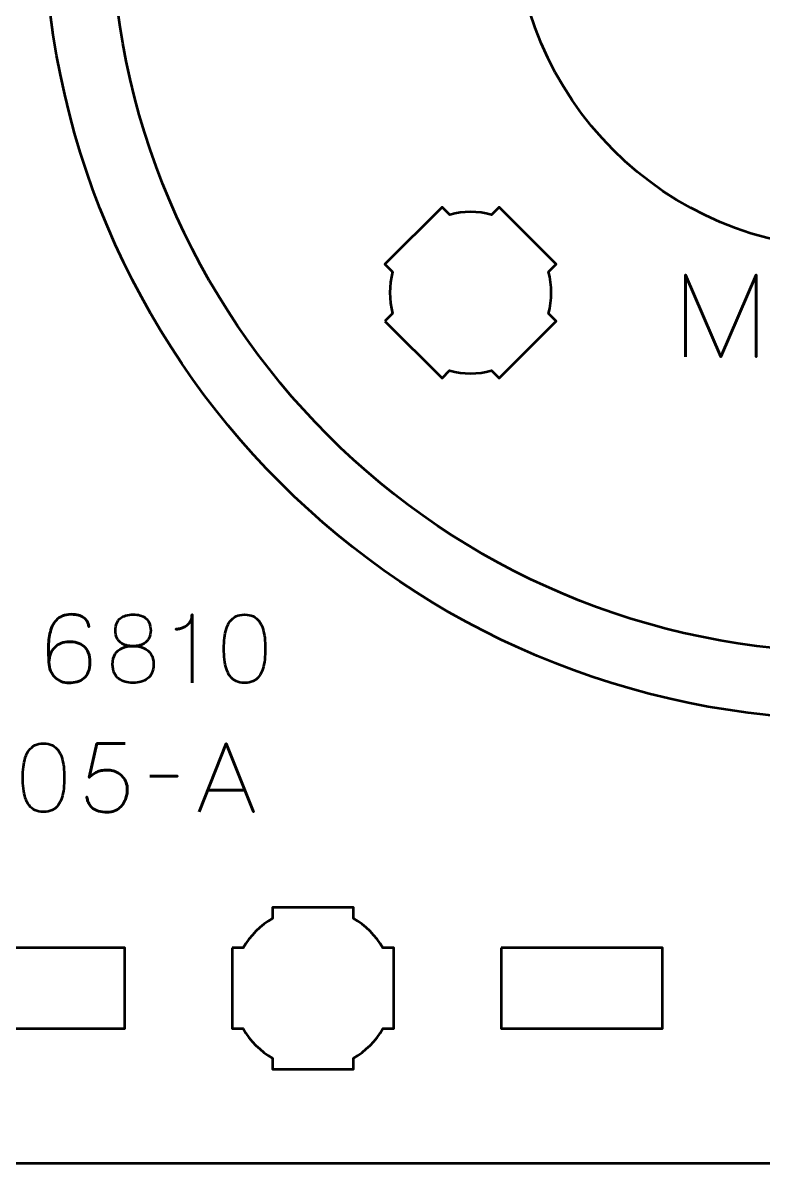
# Model space of a CAD drawing. Header units: centimetres. Extents: x -30.2 to 9.2, y -19.5 to -10.2.
# Drawn here: x -28.579 to -25.826, y -19.5 to -15.261 of the extents above; entities that cross this region are included whole.
import ezdxf

# ---------------------------------------------------------------- set-up
doc = ezdxf.new("R2010")
doc.units = ezdxf.units.CM
doc.header["$MEASUREMENT"] = 0
doc.layers.add('Layer 1', color=7, linetype='Continuous')

msp = doc.modelspace()

# ---------------------------------------------------------------- linework, layer by layer
at = {"layer": 'Layer 1', "lineweight": 53}
for centre, major_axis in [((-25.50001, -14.85001), (0, 3)), ((-25.5, -14.85), (0, 2.75))]:
    msp.add_ellipse(centre, major_axis=major_axis, ratio=1, dxfattribs=at)
at = {"layer": 'Layer 1', "color": 250, "lineweight": 53}
msp.add_ellipse((-25.49999, -14.85), major_axis=(0, 1.25), ratio=1, dxfattribs=at)
at = {"layer": 'Layer 1', "lineweight": 53}
for points, knots in [([(-29.64995, -10.19995), (-29.64995, -10.19995), (-21.35005, -10.19995), (-21.35005, -10.19995), (-21.35005, -10.19995), (-21.07305, -10.19995), (-20.84995, -10.42305), (-20.84995, -10.70005), (-20.84995, -10.70005), (-20.84995, -10.70005), (-20.84995, -18.99995), (-20.84995, -18.99995), (-20.84995, -18.99995), (-20.84995, -19.27695), (-21.07305, -19.50005), (-21.35005, -19.50005), (-21.35005, -19.50005), (-21.35005, -19.50005), (-29.64995, -19.50005), (-29.64995, -19.50005), (-29.64995, -19.50005), (-29.92695, -19.50005), (-30.15005, -19.27695), (-30.15005, -18.99995), (-30.15005, -18.99995), (-30.15005, -18.99995), (-30.15005, -10.70005), (-30.15005, -10.70005), (-30.15005, -10.70005), (-30.15005, -10.42305), (-29.92695, -10.19995), (-29.64995, -10.19995)], [0, 0, 0, 0, 0.125, 0.125, 0.125, 0.125, 0.25, 0.25, 0.25, 0.25, 0.375, 0.375, 0.375, 0.375, 0.5, 0.5, 0.5, 0.5, 0.625, 0.625, 0.625, 0.625, 0.75, 0.75, 0.75, 0.75, 0.875, 0.875, 0.875, 0.875, 1, 1, 1, 1]), ([(-27.23242, -16.37027), (-27.23242, -16.37027), (-27.204, -16.34184), (-27.204, -16.34184), (-27.204, -16.34184), (-27.21757, -16.29104), (-27.21755, -16.23738), (-27.20398, -16.18658), (-27.20398, -16.18658), (-27.20398, -16.18658), (-27.23242, -16.15814), (-27.23242, -16.15814), (-27.23242, -16.15814), (-27.23242, -16.15814), (-27.02029, -15.94601), (-27.02029, -15.94601), (-27.02029, -15.94601), (-27.02029, -15.94601), (-26.99187, -15.97442), (-26.99187, -15.97442), (-26.99187, -15.97442), (-26.94106, -15.96085), (-26.88736, -15.96082), (-26.83653, -15.97437), (-26.83653, -15.97437), (-26.83653, -15.97437), (-26.80816, -15.94601), (-26.80816, -15.94601), (-26.80816, -15.94601), (-26.80816, -15.94601), (-26.70533, -16.04883), (-26.70533, -16.04883), (-26.70533, -16.04883), (-26.70533, -16.04883), (-26.702, -16.05208), (-26.702, -16.05208), (-26.702, -16.05208), (-26.702, -16.05208), (-26.69876, -16.0554), (-26.69876, -16.0554), (-26.69876, -16.0554), (-26.69876, -16.0554), (-26.59603, -16.15814), (-26.59603, -16.15814), (-26.59603, -16.15814), (-26.59603, -16.15814), (-26.62436, -16.18647), (-26.62436, -16.18647), (-26.62436, -16.18647), (-26.61077, -16.23733), (-26.61076, -16.29107), (-26.62435, -16.34194), (-26.62435, -16.34194), (-26.62435, -16.34194), (-26.59603, -16.37027), (-26.59603, -16.37027), (-26.59603, -16.37027), (-26.59603, -16.37027), (-26.69734, -16.47158), (-26.69734, -16.47158), (-26.69734, -16.47158), (-26.69734, -16.47158), (-26.702, -16.47636), (-26.702, -16.47636), (-26.702, -16.47636), (-26.702, -16.47636), (-26.70678, -16.48102), (-26.70678, -16.48102), (-26.70678, -16.48102), (-26.70678, -16.48102), (-26.80816, -16.5824), (-26.80816, -16.5824), (-26.80816, -16.5824), (-26.80816, -16.5824), (-26.83651, -16.55405), (-26.83651, -16.55405), (-26.83651, -16.55405), (-26.88736, -16.56761), (-26.94107, -16.5676), (-26.9919, -16.55401), (-26.9919, -16.55401), (-26.9919, -16.55401), (-27.02029, -16.5824), (-27.02029, -16.5824), (-27.02029, -16.5824), (-27.02029, -16.5824), (-27.23242, -16.37027), (-27.23242, -16.37027)], [0, 0, 0, 0, 0.0454545, 0.0454545, 0.0454545, 0.0454545, 0.0909091, 0.0909091, 0.0909091, 0.0909091, 0.1363636, 0.1363636, 0.1363636, 0.1363636, 0.1818182, 0.1818182, 0.1818182, 0.1818182, 0.2272727, 0.2272727, 0.2272727, 0.2272727, 0.2727273, 0.2727273, 0.2727273, 0.2727273, 0.3181818, 0.3181818, 0.3181818, 0.3181818, 0.3636364, 0.3636364, 0.3636364, 0.3636364, 0.4090909, 0.4090909, 0.4090909, 0.4090909, 0.4545455, 0.4545455, 0.4545455, 0.4545455, 0.5, 0.5, 0.5, 0.5, 0.5454545, 0.5454545, 0.5454545, 0.5454545, 0.5909091, 0.5909091, 0.5909091, 0.5909091, 0.6363636, 0.6363636, 0.6363636, 0.6363636, 0.6818182, 0.6818182, 0.6818182, 0.6818182, 0.7272727, 0.7272727, 0.7272727, 0.7272727, 0.7727273, 0.7727273, 0.7727273, 0.7727273, 0.8181818, 0.8181818, 0.8181818, 0.8181818, 0.8636364, 0.8636364, 0.8636364, 0.8636364, 0.9090909, 0.9090909, 0.9090909, 0.9090909, 0.9545455, 0.9545455, 0.9545455, 0.9545455, 1, 1, 1, 1]), ([(-27.80001, -18.69997), (-27.80001, -18.69997), (-27.75981, -18.69997), (-27.75981, -18.69997), (-27.75981, -18.69997), (-27.73348, -18.65445), (-27.69552, -18.61652), (-27.65001, -18.59019), (-27.65001, -18.59019), (-27.65001, -18.59019), (-27.65001, -18.54997), (-27.65001, -18.54997), (-27.65001, -18.54997), (-27.65001, -18.54997), (-27.35001, -18.54997), (-27.35001, -18.54997), (-27.35001, -18.54997), (-27.35001, -18.54997), (-27.35001, -18.59016), (-27.35001, -18.59016), (-27.35001, -18.59016), (-27.30448, -18.61649), (-27.26649, -18.65444), (-27.24013, -18.69997), (-27.24013, -18.69997), (-27.24013, -18.69997), (-27.20001, -18.69997), (-27.20001, -18.69997), (-27.20001, -18.69997), (-27.20001, -18.69997), (-27.20001, -18.84539), (-27.20001, -18.84539), (-27.20001, -18.84539), (-27.20001, -18.84539), (-27.19995, -18.85004), (-27.19995, -18.85004), (-27.19995, -18.85004), (-27.19995, -18.85004), (-27.20001, -18.85468), (-27.20001, -18.85468), (-27.20001, -18.85468), (-27.20001, -18.85468), (-27.20001, -18.99997), (-27.20001, -18.99997), (-27.20001, -18.99997), (-27.20001, -18.99997), (-27.24008, -18.99997), (-27.24008, -18.99997), (-27.24008, -18.99997), (-27.26643, -19.04554), (-27.30443, -19.08355), (-27.35001, -19.10991), (-27.35001, -19.10991), (-27.35001, -19.10991), (-27.35001, -19.14997), (-27.35001, -19.14997), (-27.35001, -19.14997), (-27.35001, -19.14997), (-27.49329, -19.14997), (-27.49329, -19.14997), (-27.49329, -19.14997), (-27.49329, -19.14997), (-27.49996, -19.15005), (-27.49996, -19.15005), (-27.49996, -19.15005), (-27.49996, -19.15005), (-27.50664, -19.14997), (-27.50664, -19.14997), (-27.50664, -19.14997), (-27.50664, -19.14997), (-27.65001, -19.14997), (-27.65001, -19.14997), (-27.65001, -19.14997), (-27.65001, -19.14997), (-27.65001, -19.10987), (-27.65001, -19.10987), (-27.65001, -19.10987), (-27.69555, -19.08351), (-27.73353, -19.04552), (-27.75986, -18.99997), (-27.75986, -18.99997), (-27.75986, -18.99997), (-27.80001, -18.99997), (-27.80001, -18.99997), (-27.80001, -18.99997), (-27.80001, -18.99997), (-27.80001, -18.69997), (-27.80001, -18.69997)], [0, 0, 0, 0, 0.0454545, 0.0454545, 0.0454545, 0.0454545, 0.0909091, 0.0909091, 0.0909091, 0.0909091, 0.1363636, 0.1363636, 0.1363636, 0.1363636, 0.1818182, 0.1818182, 0.1818182, 0.1818182, 0.2272727, 0.2272727, 0.2272727, 0.2272727, 0.2727273, 0.2727273, 0.2727273, 0.2727273, 0.3181818, 0.3181818, 0.3181818, 0.3181818, 0.3636364, 0.3636364, 0.3636364, 0.3636364, 0.4090909, 0.4090909, 0.4090909, 0.4090909, 0.4545455, 0.4545455, 0.4545455, 0.4545455, 0.5, 0.5, 0.5, 0.5, 0.5454545, 0.5454545, 0.5454545, 0.5454545, 0.5909091, 0.5909091, 0.5909091, 0.5909091, 0.6363636, 0.6363636, 0.6363636, 0.6363636, 0.6818182, 0.6818182, 0.6818182, 0.6818182, 0.7272727, 0.7272727, 0.7272727, 0.7272727, 0.7727273, 0.7727273, 0.7727273, 0.7727273, 0.8181818, 0.8181818, 0.8181818, 0.8181818, 0.8636364, 0.8636364, 0.8636364, 0.8636364, 0.9090909, 0.9090909, 0.9090909, 0.9090909, 0.9545455, 0.9545455, 0.9545455, 0.9545455, 1, 1, 1, 1]), ([(-28.8, -18.69995), (-28.8, -18.69995), (-28.2, -18.69995), (-28.2, -18.69995), (-28.2, -18.69995), (-28.2, -18.69995), (-28.2, -18.99995), (-28.2, -18.99995), (-28.2, -18.99995), (-28.2, -18.99995), (-28.8, -18.99995), (-28.8, -18.99995), (-28.8, -18.99995), (-28.8, -18.99995), (-28.8, -18.69995), (-28.8, -18.69995)], [0, 0, 0, 0, 0.25, 0.25, 0.25, 0.25, 0.5, 0.5, 0.5, 0.5, 0.75, 0.75, 0.75, 0.75, 1, 1, 1, 1]), ([(-26.80004, -18.69995), (-26.80004, -18.69995), (-26.20003, -18.69995), (-26.20003, -18.69995), (-26.20003, -18.69995), (-26.20003, -18.69995), (-26.20003, -18.99995), (-26.20003, -18.99995), (-26.20003, -18.99995), (-26.20003, -18.99995), (-26.80004, -18.99995), (-26.80004, -18.99995), (-26.80004, -18.99995), (-26.80004, -18.99995), (-26.80004, -18.69995), (-26.80004, -18.69995)], [0, 0, 0, 0, 0.25, 0.25, 0.25, 0.25, 0.5, 0.5, 0.5, 0.5, 0.75, 0.75, 0.75, 0.75, 1, 1, 1, 1])]:
    msp.add_open_spline(points, degree=3, knots=knots, dxfattribs=at)
at = {"layer": 'Layer 1', "color": 5, "lineweight": 53}
for points, knots in [([(-26.11534, -16.50261), (-26.11534, -16.50261), (-26.11534, -16.19739), (-26.11534, -16.19739), (-26.11534, -16.19739), (-26.11534, -16.19739), (-25.98411, -16.50261), (-25.98411, -16.50261), (-25.98411, -16.50261), (-25.98411, -16.50261), (-25.85245, -16.19739), (-25.85245, -16.19739), (-25.85245, -16.19739), (-25.85245, -16.19739), (-25.85245, -16.50261), (-25.85245, -16.50261), (-25.85245, -16.50261), (-25.85245, -16.50261), (-25.85245, -16.19739), (-25.85245, -16.19739), (-25.85245, -16.19739), (-25.85245, -16.19739), (-25.98411, -16.50261), (-25.98411, -16.50261), (-25.98411, -16.50261), (-25.98411, -16.50261), (-26.11534, -16.19739), (-26.11534, -16.19739), (-26.11534, -16.19739), (-26.11534, -16.19739), (-26.11534, -16.50261), (-26.11534, -16.50261)], [0, 0, 0, 0, 0.125, 0.125, 0.125, 0.125, 0.25, 0.25, 0.25, 0.25, 0.375, 0.375, 0.375, 0.375, 0.5, 0.5, 0.5, 0.5, 0.625, 0.625, 0.625, 0.625, 0.75, 0.75, 0.75, 0.75, 0.875, 0.875, 0.875, 0.875, 1, 1, 1, 1]), ([(-28.48167, -17.63822), (-28.48161, -17.62669), (-28.47973, -17.61629), (-28.47597, -17.60688), (-28.47597, -17.60688), (-28.47226, -17.59753), (-28.46703, -17.58947), (-28.46027, -17.58271), (-28.46027, -17.58271), (-28.45356, -17.57601), (-28.44563, -17.57084), (-28.43657, -17.56719), (-28.43657, -17.56719), (-28.42752, -17.56354), (-28.41758, -17.56172), (-28.40688, -17.56166), (-28.40688, -17.56166), (-28.39612, -17.5616), (-28.38607, -17.56296), (-28.37672, -17.56566), (-28.37672, -17.56566), (-28.36737, -17.56831), (-28.3592, -17.57266), (-28.35208, -17.57866), (-28.35208, -17.57866), (-28.34497, -17.58459), (-28.33938, -17.59247), (-28.33538, -17.60229), (-28.33538, -17.60229), (-28.33138, -17.61211), (-28.32933, -17.62405), (-28.32927, -17.63822), (-28.32927, -17.63822), (-28.32933, -17.65239), (-28.33138, -17.66432), (-28.33538, -17.67414), (-28.33538, -17.67414), (-28.33938, -17.68396), (-28.34497, -17.69184), (-28.35208, -17.69778), (-28.35208, -17.69778), (-28.3592, -17.70378), (-28.36737, -17.70813), (-28.37672, -17.71077), (-28.37672, -17.71077), (-28.38607, -17.71348), (-28.39612, -17.71483), (-28.40688, -17.71477), (-28.40688, -17.71477), (-28.41758, -17.71471), (-28.4274, -17.71289), (-28.4364, -17.70924), (-28.4364, -17.70924), (-28.44533, -17.7056), (-28.45309, -17.70042), (-28.45974, -17.69366), (-28.45974, -17.69366), (-28.46638, -17.68696), (-28.47161, -17.6789), (-28.47538, -17.6695), (-28.47538, -17.6695), (-28.4792, -17.66015), (-28.48126, -17.64974), (-28.48167, -17.63822), (-28.48167, -17.63822), (-28.4819, -17.6324), (-28.4822, -17.62546), (-28.48261, -17.6174), (-28.48261, -17.6174), (-28.48302, -17.60929), (-28.48326, -17.60047), (-28.48332, -17.591), (-28.48332, -17.591), (-28.48337, -17.58148), (-28.48308, -17.57166), (-28.48232, -17.5616), (-28.48232, -17.5616), (-28.48161, -17.55149), (-28.4802, -17.54156), (-28.47814, -17.53174), (-28.47814, -17.53174), (-28.47608, -17.52198), (-28.47314, -17.51274), (-28.46926, -17.5041), (-28.46926, -17.5041), (-28.46538, -17.49546), (-28.46038, -17.48781), (-28.45421, -17.48117), (-28.45421, -17.48117), (-28.44798, -17.47453), (-28.44039, -17.46929), (-28.4314, -17.46547), (-28.4314, -17.46547), (-28.4224, -17.46171), (-28.41176, -17.45977), (-28.39947, -17.45971), (-28.39947, -17.45971), (-28.38877, -17.45977), (-28.37972, -17.46083), (-28.37219, -17.46289), (-28.37219, -17.46289), (-28.36466, -17.46494), (-28.35849, -17.46771), (-28.35355, -17.47112), (-28.35355, -17.47112), (-28.34867, -17.47459), (-28.34479, -17.47835), (-28.34197, -17.48252), (-28.34197, -17.48252), (-28.33915, -17.48664), (-28.33703, -17.49081), (-28.33574, -17.49499), (-28.33574, -17.49499), (-28.33438, -17.49916), (-28.3335, -17.50304), (-28.33315, -17.50663), (-28.33315, -17.50663), (-28.3335, -17.50304), (-28.33438, -17.49916), (-28.33574, -17.49499), (-28.33574, -17.49499), (-28.33703, -17.49081), (-28.33915, -17.48664), (-28.34197, -17.48252), (-28.34197, -17.48252), (-28.34479, -17.47835), (-28.34867, -17.47459), (-28.35355, -17.47112), (-28.35355, -17.47112), (-28.35849, -17.46771), (-28.36466, -17.46494), (-28.37219, -17.46289), (-28.37219, -17.46289), (-28.37972, -17.46083), (-28.38877, -17.45977), (-28.39947, -17.45971), (-28.39947, -17.45971), (-28.41176, -17.45977), (-28.4224, -17.46171), (-28.4314, -17.46547), (-28.4314, -17.46547), (-28.44039, -17.46929), (-28.44798, -17.47453), (-28.45421, -17.48117), (-28.45421, -17.48117), (-28.46038, -17.48781), (-28.46538, -17.49546), (-28.46926, -17.5041), (-28.46926, -17.5041), (-28.47314, -17.51274), (-28.47608, -17.52198), (-28.47814, -17.53174), (-28.47814, -17.53174), (-28.4802, -17.54156), (-28.48161, -17.55149), (-28.48232, -17.5616), (-28.48232, -17.5616), (-28.48308, -17.57166), (-28.48337, -17.58148), (-28.48332, -17.591), (-28.48332, -17.591), (-28.48326, -17.60047), (-28.48302, -17.60929), (-28.48261, -17.6174), (-28.48261, -17.6174), (-28.4822, -17.62546), (-28.4819, -17.6324), (-28.48167, -17.63822), (-28.48167, -17.63822), (-28.48126, -17.64974), (-28.4792, -17.66015), (-28.47538, -17.6695), (-28.47538, -17.6695), (-28.47161, -17.6789), (-28.46638, -17.68696), (-28.45974, -17.69366), (-28.45974, -17.69366), (-28.45309, -17.70042), (-28.44533, -17.7056), (-28.4364, -17.70924), (-28.4364, -17.70924), (-28.4274, -17.71289), (-28.41758, -17.71471), (-28.40688, -17.71477), (-28.40688, -17.71477), (-28.39612, -17.71483), (-28.38607, -17.71348), (-28.37672, -17.71077), (-28.37672, -17.71077), (-28.36737, -17.70813), (-28.3592, -17.70378), (-28.35208, -17.69778), (-28.35208, -17.69778), (-28.34497, -17.69184), (-28.33938, -17.68396), (-28.33538, -17.67414), (-28.33538, -17.67414), (-28.33138, -17.66432), (-28.32933, -17.65239), (-28.32927, -17.63822), (-28.32927, -17.63822), (-28.32933, -17.62405), (-28.33138, -17.61211), (-28.33538, -17.60229), (-28.33538, -17.60229), (-28.33938, -17.59247), (-28.34497, -17.58459), (-28.35208, -17.57866), (-28.35208, -17.57866), (-28.3592, -17.57266), (-28.36737, -17.56831), (-28.37672, -17.56566), (-28.37672, -17.56566), (-28.38607, -17.56296), (-28.39612, -17.5616), (-28.40688, -17.56166), (-28.40688, -17.56166), (-28.41758, -17.56172), (-28.42752, -17.56354), (-28.43657, -17.56719), (-28.43657, -17.56719), (-28.44563, -17.57084), (-28.45356, -17.57601), (-28.46027, -17.58271), (-28.46027, -17.58271), (-28.46703, -17.58947), (-28.47226, -17.59753), (-28.47597, -17.60688), (-28.47597, -17.60688), (-28.47973, -17.61629), (-28.48161, -17.62669), (-28.48167, -17.63822)], [0, 0, 0, 0, 0.0172414, 0.0172414, 0.0172414, 0.0172414, 0.0344828, 0.0344828, 0.0344828, 0.0344828, 0.0517241, 0.0517241, 0.0517241, 0.0517241, 0.0689655, 0.0689655, 0.0689655, 0.0689655, 0.0862069, 0.0862069, 0.0862069, 0.0862069, 0.1034483, 0.1034483, 0.1034483, 0.1034483, 0.1206897, 0.1206897, 0.1206897, 0.1206897, 0.137931, 0.137931, 0.137931, 0.137931, 0.1551724, 0.1551724, 0.1551724, 0.1551724, 0.1724138, 0.1724138, 0.1724138, 0.1724138, 0.1896552, 0.1896552, 0.1896552, 0.1896552, 0.2068966, 0.2068966, 0.2068966, 0.2068966, 0.2241379, 0.2241379, 0.2241379, 0.2241379, 0.2413793, 0.2413793, 0.2413793, 0.2413793, 0.2586207, 0.2586207, 0.2586207, 0.2586207, 0.2758621, 0.2758621, 0.2758621, 0.2758621, 0.2931034, 0.2931034, 0.2931034, 0.2931034, 0.3103448, 0.3103448, 0.3103448, 0.3103448, 0.3275862, 0.3275862, 0.3275862, 0.3275862, 0.3448276, 0.3448276, 0.3448276, 0.3448276, 0.362069, 0.362069, 0.362069, 0.362069, 0.3793103, 0.3793103, 0.3793103, 0.3793103, 0.3965517, 0.3965517, 0.3965517, 0.3965517, 0.4137931, 0.4137931, 0.4137931, 0.4137931, 0.4310345, 0.4310345, 0.4310345, 0.4310345, 0.4482759, 0.4482759, 0.4482759, 0.4482759, 0.4655172, 0.4655172, 0.4655172, 0.4655172, 0.4827586, 0.4827586, 0.4827586, 0.4827586, 0.5, 0.5, 0.5, 0.5, 0.5172414, 0.5172414, 0.5172414, 0.5172414, 0.5344828, 0.5344828, 0.5344828, 0.5344828, 0.5517241, 0.5517241, 0.5517241, 0.5517241, 0.5689655, 0.5689655, 0.5689655, 0.5689655, 0.5862069, 0.5862069, 0.5862069, 0.5862069, 0.6034483, 0.6034483, 0.6034483, 0.6034483, 0.6206897, 0.6206897, 0.6206897, 0.6206897, 0.637931, 0.637931, 0.637931, 0.637931, 0.6551724, 0.6551724, 0.6551724, 0.6551724, 0.6724138, 0.6724138, 0.6724138, 0.6724138, 0.6896552, 0.6896552, 0.6896552, 0.6896552, 0.7068966, 0.7068966, 0.7068966, 0.7068966, 0.7241379, 0.7241379, 0.7241379, 0.7241379, 0.7413793, 0.7413793, 0.7413793, 0.7413793, 0.7586207, 0.7586207, 0.7586207, 0.7586207, 0.7758621, 0.7758621, 0.7758621, 0.7758621, 0.7931034, 0.7931034, 0.7931034, 0.7931034, 0.8103448, 0.8103448, 0.8103448, 0.8103448, 0.8275862, 0.8275862, 0.8275862, 0.8275862, 0.8448276, 0.8448276, 0.8448276, 0.8448276, 0.862069, 0.862069, 0.862069, 0.862069, 0.8793103, 0.8793103, 0.8793103, 0.8793103, 0.8965517, 0.8965517, 0.8965517, 0.8965517, 0.9137931, 0.9137931, 0.9137931, 0.9137931, 0.9310345, 0.9310345, 0.9310345, 0.9310345, 0.9482759, 0.9482759, 0.9482759, 0.9482759, 0.9655172, 0.9655172, 0.9655172, 0.9655172, 0.9827586, 0.9827586, 0.9827586, 0.9827586, 1, 1, 1, 1]), ([(-28.1691, -17.57824), (-28.16005, -17.57824), (-28.15158, -17.57719), (-28.14364, -17.57507), (-28.14364, -17.57507), (-28.13576, -17.57289), (-28.12883, -17.56948), (-28.12277, -17.56484), (-28.12277, -17.56484), (-28.11677, -17.56019), (-28.11207, -17.55414), (-28.10866, -17.54667), (-28.10866, -17.54667), (-28.10525, -17.53926), (-28.10354, -17.53027), (-28.10348, -17.51968), (-28.10348, -17.51968), (-28.10354, -17.5091), (-28.10519, -17.50004), (-28.10842, -17.49252), (-28.10842, -17.49252), (-28.11166, -17.48499), (-28.11624, -17.47882), (-28.12212, -17.47406), (-28.12212, -17.47406), (-28.128, -17.46935), (-28.13494, -17.46588), (-28.14294, -17.46371), (-28.14294, -17.46371), (-28.15088, -17.46153), (-28.15964, -17.46059), (-28.1691, -17.46077), (-28.1691, -17.46077), (-28.17857, -17.46089), (-28.18733, -17.46212), (-28.19527, -17.4643), (-28.19527, -17.4643), (-28.20326, -17.46653), (-28.2102, -17.46994), (-28.21608, -17.47459), (-28.21608, -17.47459), (-28.22196, -17.47923), (-28.22655, -17.48529), (-28.22978, -17.49269), (-28.22978, -17.49269), (-28.23301, -17.50016), (-28.23466, -17.5091), (-28.23472, -17.51968), (-28.23472, -17.51968), (-28.23466, -17.53027), (-28.23296, -17.53926), (-28.22955, -17.54667), (-28.22955, -17.54667), (-28.22613, -17.55414), (-28.22143, -17.56019), (-28.21538, -17.56484), (-28.21538, -17.56484), (-28.20938, -17.56948), (-28.20244, -17.57289), (-28.19456, -17.57507), (-28.19456, -17.57507), (-28.18662, -17.57719), (-28.17816, -17.57824), (-28.1691, -17.57824)], [0, 0, 0, 0, 0.0625, 0.0625, 0.0625, 0.0625, 0.125, 0.125, 0.125, 0.125, 0.1875, 0.1875, 0.1875, 0.1875, 0.25, 0.25, 0.25, 0.25, 0.3125, 0.3125, 0.3125, 0.3125, 0.375, 0.375, 0.375, 0.375, 0.4375, 0.4375, 0.4375, 0.4375, 0.5, 0.5, 0.5, 0.5, 0.5625, 0.5625, 0.5625, 0.5625, 0.625, 0.625, 0.625, 0.625, 0.6875, 0.6875, 0.6875, 0.6875, 0.75, 0.75, 0.75, 0.75, 0.8125, 0.8125, 0.8125, 0.8125, 0.875, 0.875, 0.875, 0.875, 0.9375, 0.9375, 0.9375, 0.9375, 1, 1, 1, 1]), ([(-28.1691, -17.57824), (-28.16005, -17.57824), (-28.15158, -17.57719), (-28.14364, -17.57507), (-28.14364, -17.57507), (-28.13576, -17.57289), (-28.12883, -17.56948), (-28.12277, -17.56484), (-28.12277, -17.56484), (-28.11677, -17.56019), (-28.11207, -17.55414), (-28.10866, -17.54667), (-28.10866, -17.54667), (-28.10525, -17.53926), (-28.10354, -17.53027), (-28.10348, -17.51968), (-28.10348, -17.51968), (-28.10354, -17.5091), (-28.10519, -17.50004), (-28.10842, -17.49252), (-28.10842, -17.49252), (-28.11166, -17.48499), (-28.11624, -17.47882), (-28.12212, -17.47406), (-28.12212, -17.47406), (-28.128, -17.46935), (-28.13494, -17.46588), (-28.14294, -17.46371), (-28.14294, -17.46371), (-28.15088, -17.46153), (-28.15964, -17.46059), (-28.1691, -17.46077), (-28.1691, -17.46077), (-28.17857, -17.46089), (-28.18733, -17.46212), (-28.19527, -17.4643), (-28.19527, -17.4643), (-28.20326, -17.46653), (-28.2102, -17.46994), (-28.21608, -17.47459), (-28.21608, -17.47459), (-28.22196, -17.47923), (-28.22655, -17.48529), (-28.22978, -17.49269), (-28.22978, -17.49269), (-28.23301, -17.50016), (-28.23466, -17.5091), (-28.23472, -17.51968), (-28.23472, -17.51968), (-28.23466, -17.53027), (-28.23296, -17.53926), (-28.22955, -17.54667), (-28.22955, -17.54667), (-28.22613, -17.55414), (-28.22143, -17.56019), (-28.21538, -17.56484), (-28.21538, -17.56484), (-28.20938, -17.56948), (-28.20244, -17.57289), (-28.19456, -17.57507), (-28.19456, -17.57507), (-28.18662, -17.57719), (-28.17816, -17.57824), (-28.1691, -17.57824)], [0, 0, 0, 0, 0.0625, 0.0625, 0.0625, 0.0625, 0.125, 0.125, 0.125, 0.125, 0.1875, 0.1875, 0.1875, 0.1875, 0.25, 0.25, 0.25, 0.25, 0.3125, 0.3125, 0.3125, 0.3125, 0.375, 0.375, 0.375, 0.375, 0.4375, 0.4375, 0.4375, 0.4375, 0.5, 0.5, 0.5, 0.5, 0.5625, 0.5625, 0.5625, 0.5625, 0.625, 0.625, 0.625, 0.625, 0.6875, 0.6875, 0.6875, 0.6875, 0.75, 0.75, 0.75, 0.75, 0.8125, 0.8125, 0.8125, 0.8125, 0.875, 0.875, 0.875, 0.875, 0.9375, 0.9375, 0.9375, 0.9375, 1, 1, 1, 1]), ([(-27.94968, -17.71477), (-27.94968, -17.71477), (-27.94968, -17.46042), (-27.94968, -17.46042), (-27.94968, -17.46042), (-27.94974, -17.46906), (-27.95126, -17.47647), (-27.9542, -17.48264), (-27.9542, -17.48264), (-27.95709, -17.48887), (-27.96091, -17.49399), (-27.96561, -17.4981), (-27.96561, -17.4981), (-27.97031, -17.50222), (-27.97537, -17.50551), (-27.98078, -17.50798), (-27.98078, -17.50798), (-27.98619, -17.51039), (-27.99142, -17.51222), (-27.99648, -17.51333), (-27.99648, -17.51333), (-28.00159, -17.51451), (-28.00595, -17.51521), (-28.00965, -17.51545), (-28.00965, -17.51545), (-28.00595, -17.51521), (-28.00159, -17.51451), (-27.99648, -17.51333), (-27.99648, -17.51333), (-27.99142, -17.51222), (-27.98619, -17.51039), (-27.98078, -17.50798), (-27.98078, -17.50798), (-27.97537, -17.50551), (-27.97031, -17.50222), (-27.96561, -17.4981), (-27.96561, -17.4981), (-27.96091, -17.49399), (-27.95709, -17.48887), (-27.9542, -17.48264), (-27.9542, -17.48264), (-27.95126, -17.47647), (-27.94974, -17.46906), (-27.94968, -17.46042), (-27.94968, -17.46042), (-27.94968, -17.46042), (-27.94968, -17.71477), (-27.94968, -17.71477)], [0, 0, 0, 0, 0.0833333, 0.0833333, 0.0833333, 0.0833333, 0.1666667, 0.1666667, 0.1666667, 0.1666667, 0.25, 0.25, 0.25, 0.25, 0.3333333, 0.3333333, 0.3333333, 0.3333333, 0.4166667, 0.4166667, 0.4166667, 0.4166667, 0.5, 0.5, 0.5, 0.5, 0.5833333, 0.5833333, 0.5833333, 0.5833333, 0.6666667, 0.6666667, 0.6666667, 0.6666667, 0.75, 0.75, 0.75, 0.75, 0.8333333, 0.8333333, 0.8333333, 0.8333333, 0.9166667, 0.9166667, 0.9166667, 0.9166667, 1, 1, 1, 1]), ([(-27.75423, -17.71477), (-27.74189, -17.71471), (-27.73124, -17.71254), (-27.72237, -17.7083), (-27.72237, -17.7083), (-27.71355, -17.70407), (-27.7062, -17.69801), (-27.70032, -17.69031), (-27.70032, -17.69031), (-27.6945, -17.68255), (-27.68991, -17.67338), (-27.6865, -17.66279), (-27.6865, -17.66279), (-27.68315, -17.65221), (-27.68074, -17.64063), (-27.67939, -17.62793), (-27.67939, -17.62793), (-27.67797, -17.61523), (-27.67727, -17.60188), (-27.67733, -17.58777), (-27.67733, -17.58777), (-27.67727, -17.57372), (-27.67797, -17.56037), (-27.67939, -17.54773), (-27.67939, -17.54773), (-27.68074, -17.53509), (-27.68315, -17.52345), (-27.6865, -17.51286), (-27.6865, -17.51286), (-27.68991, -17.50234), (-27.6945, -17.49317), (-27.70032, -17.48535), (-27.70032, -17.48535), (-27.7062, -17.47758), (-27.71355, -17.47153), (-27.72237, -17.46729), (-27.72237, -17.46729), (-27.73124, -17.463), (-27.74189, -17.46083), (-27.75423, -17.46077), (-27.75423, -17.46077), (-27.76658, -17.46083), (-27.77722, -17.463), (-27.7861, -17.46729), (-27.7861, -17.46729), (-27.79492, -17.47153), (-27.80227, -17.47758), (-27.80815, -17.48535), (-27.80815, -17.48535), (-27.81397, -17.49317), (-27.81856, -17.50234), (-27.82197, -17.51286), (-27.82197, -17.51286), (-27.82532, -17.52345), (-27.82773, -17.53509), (-27.82908, -17.54773), (-27.82908, -17.54773), (-27.83049, -17.56037), (-27.8312, -17.57372), (-27.83114, -17.58777), (-27.83114, -17.58777), (-27.8312, -17.60188), (-27.83049, -17.61523), (-27.82908, -17.62793), (-27.82908, -17.62793), (-27.82773, -17.64063), (-27.82532, -17.65221), (-27.82197, -17.66279), (-27.82197, -17.66279), (-27.81856, -17.67338), (-27.81397, -17.68255), (-27.80815, -17.69031), (-27.80815, -17.69031), (-27.80227, -17.69801), (-27.79492, -17.70407), (-27.7861, -17.7083), (-27.7861, -17.7083), (-27.77722, -17.71254), (-27.76658, -17.71471), (-27.75423, -17.71477)], [0, 0, 0, 0, 0.05, 0.05, 0.05, 0.05, 0.1, 0.1, 0.1, 0.1, 0.15, 0.15, 0.15, 0.15, 0.2, 0.2, 0.2, 0.2, 0.25, 0.25, 0.25, 0.25, 0.3, 0.3, 0.3, 0.3, 0.35, 0.35, 0.35, 0.35, 0.4, 0.4, 0.4, 0.4, 0.45, 0.45, 0.45, 0.45, 0.5, 0.5, 0.5, 0.5, 0.55, 0.55, 0.55, 0.55, 0.6, 0.6, 0.6, 0.6, 0.65, 0.65, 0.65, 0.65, 0.7, 0.7, 0.7, 0.7, 0.75, 0.75, 0.75, 0.75, 0.8, 0.8, 0.8, 0.8, 0.85, 0.85, 0.85, 0.85, 0.9, 0.9, 0.9, 0.9, 0.95, 0.95, 0.95, 0.95, 1, 1, 1, 1]), ([(-27.75423, -17.71477), (-27.74189, -17.71471), (-27.73124, -17.71254), (-27.72237, -17.7083), (-27.72237, -17.7083), (-27.71355, -17.70407), (-27.7062, -17.69801), (-27.70032, -17.69031), (-27.70032, -17.69031), (-27.6945, -17.68255), (-27.68991, -17.67338), (-27.6865, -17.66279), (-27.6865, -17.66279), (-27.68315, -17.65221), (-27.68074, -17.64063), (-27.67939, -17.62793), (-27.67939, -17.62793), (-27.67797, -17.61523), (-27.67727, -17.60188), (-27.67733, -17.58777), (-27.67733, -17.58777), (-27.67727, -17.57372), (-27.67797, -17.56037), (-27.67939, -17.54773), (-27.67939, -17.54773), (-27.68074, -17.53509), (-27.68315, -17.52345), (-27.6865, -17.51286), (-27.6865, -17.51286), (-27.68991, -17.50234), (-27.6945, -17.49317), (-27.70032, -17.48535), (-27.70032, -17.48535), (-27.7062, -17.47758), (-27.71355, -17.47153), (-27.72237, -17.46729), (-27.72237, -17.46729), (-27.73124, -17.463), (-27.74189, -17.46083), (-27.75423, -17.46077), (-27.75423, -17.46077), (-27.76658, -17.46083), (-27.77722, -17.463), (-27.7861, -17.46729), (-27.7861, -17.46729), (-27.79492, -17.47153), (-27.80227, -17.47758), (-27.80815, -17.48535), (-27.80815, -17.48535), (-27.81397, -17.49317), (-27.81856, -17.50234), (-27.82197, -17.51286), (-27.82197, -17.51286), (-27.82532, -17.52345), (-27.82773, -17.53509), (-27.82908, -17.54773), (-27.82908, -17.54773), (-27.83049, -17.56037), (-27.8312, -17.57372), (-27.83114, -17.58777), (-27.83114, -17.58777), (-27.8312, -17.60188), (-27.83049, -17.61523), (-27.82908, -17.62793), (-27.82908, -17.62793), (-27.82773, -17.64063), (-27.82532, -17.65221), (-27.82197, -17.66279), (-27.82197, -17.66279), (-27.81856, -17.67338), (-27.81397, -17.68255), (-27.80815, -17.69031), (-27.80815, -17.69031), (-27.80227, -17.69801), (-27.79492, -17.70407), (-27.7861, -17.7083), (-27.7861, -17.7083), (-27.77722, -17.71254), (-27.76658, -17.71471), (-27.75423, -17.71477)], [0, 0, 0, 0, 0.05, 0.05, 0.05, 0.05, 0.1, 0.1, 0.1, 0.1, 0.15, 0.15, 0.15, 0.15, 0.2, 0.2, 0.2, 0.2, 0.25, 0.25, 0.25, 0.25, 0.3, 0.3, 0.3, 0.3, 0.35, 0.35, 0.35, 0.35, 0.4, 0.4, 0.4, 0.4, 0.45, 0.45, 0.45, 0.45, 0.5, 0.5, 0.5, 0.5, 0.55, 0.55, 0.55, 0.55, 0.6, 0.6, 0.6, 0.6, 0.65, 0.65, 0.65, 0.65, 0.7, 0.7, 0.7, 0.7, 0.75, 0.75, 0.75, 0.75, 0.8, 0.8, 0.8, 0.8, 0.85, 0.85, 0.85, 0.85, 0.9, 0.9, 0.9, 0.9, 0.95, 0.95, 0.95, 0.95, 1, 1, 1, 1]), ([(-28.1691, -17.71477), (-28.15852, -17.71477), (-28.14864, -17.71354), (-28.13947, -17.71095), (-28.13947, -17.71095), (-28.1303, -17.70836), (-28.12224, -17.7043), (-28.11524, -17.69878), (-28.11524, -17.69878), (-28.10831, -17.69331), (-28.10284, -17.68625), (-28.0989, -17.67755), (-28.0989, -17.67755), (-28.09496, -17.66891), (-28.09296, -17.6585), (-28.0929, -17.64633), (-28.0929, -17.64633), (-28.09302, -17.63016), (-28.09619, -17.61705), (-28.10249, -17.60705), (-28.10249, -17.60705), (-28.10878, -17.597), (-28.1176, -17.58971), (-28.12894, -17.58506), (-28.12894, -17.58506), (-28.14035, -17.58048), (-28.1537, -17.57819), (-28.1691, -17.57824), (-28.1691, -17.57824), (-28.18445, -17.57819), (-28.19785, -17.58048), (-28.20914, -17.58506), (-28.20914, -17.58506), (-28.22049, -17.58971), (-28.22925, -17.597), (-28.23548, -17.60705), (-28.23548, -17.60705), (-28.24172, -17.61705), (-28.24489, -17.63016), (-28.24495, -17.64633), (-28.24495, -17.64633), (-28.24489, -17.6585), (-28.24289, -17.66891), (-28.23895, -17.67755), (-28.23895, -17.67755), (-28.23501, -17.68625), (-28.2296, -17.69331), (-28.22261, -17.69878), (-28.22261, -17.69878), (-28.21567, -17.7043), (-28.20767, -17.70836), (-28.1985, -17.71095), (-28.1985, -17.71095), (-28.18939, -17.71354), (-28.17957, -17.71477), (-28.1691, -17.71477)], [0, 0, 0, 0, 0.0714286, 0.0714286, 0.0714286, 0.0714286, 0.1428571, 0.1428571, 0.1428571, 0.1428571, 0.2142857, 0.2142857, 0.2142857, 0.2142857, 0.2857143, 0.2857143, 0.2857143, 0.2857143, 0.3571429, 0.3571429, 0.3571429, 0.3571429, 0.4285714, 0.4285714, 0.4285714, 0.4285714, 0.5, 0.5, 0.5, 0.5, 0.5714286, 0.5714286, 0.5714286, 0.5714286, 0.6428571, 0.6428571, 0.6428571, 0.6428571, 0.7142857, 0.7142857, 0.7142857, 0.7142857, 0.7857143, 0.7857143, 0.7857143, 0.7857143, 0.8571429, 0.8571429, 0.8571429, 0.8571429, 0.9285714, 0.9285714, 0.9285714, 0.9285714, 1, 1, 1, 1]), ([(-28.1691, -17.71477), (-28.15852, -17.71477), (-28.14864, -17.71354), (-28.13947, -17.71095), (-28.13947, -17.71095), (-28.1303, -17.70836), (-28.12224, -17.7043), (-28.11524, -17.69878), (-28.11524, -17.69878), (-28.10831, -17.69331), (-28.10284, -17.68625), (-28.0989, -17.67755), (-28.0989, -17.67755), (-28.09496, -17.66891), (-28.09296, -17.6585), (-28.0929, -17.64633), (-28.0929, -17.64633), (-28.09302, -17.63016), (-28.09619, -17.61705), (-28.10249, -17.60705), (-28.10249, -17.60705), (-28.10878, -17.597), (-28.1176, -17.58971), (-28.12894, -17.58506), (-28.12894, -17.58506), (-28.14035, -17.58048), (-28.1537, -17.57819), (-28.1691, -17.57824), (-28.1691, -17.57824), (-28.18445, -17.57819), (-28.19785, -17.58048), (-28.20914, -17.58506), (-28.20914, -17.58506), (-28.22049, -17.58971), (-28.22925, -17.597), (-28.23548, -17.60705), (-28.23548, -17.60705), (-28.24172, -17.61705), (-28.24489, -17.63016), (-28.24495, -17.64633), (-28.24495, -17.64633), (-28.24489, -17.6585), (-28.24289, -17.66891), (-28.23895, -17.67755), (-28.23895, -17.67755), (-28.23501, -17.68625), (-28.2296, -17.69331), (-28.22261, -17.69878), (-28.22261, -17.69878), (-28.21567, -17.7043), (-28.20767, -17.70836), (-28.1985, -17.71095), (-28.1985, -17.71095), (-28.18939, -17.71354), (-28.17957, -17.71477), (-28.1691, -17.71477)], [0, 0, 0, 0, 0.0714286, 0.0714286, 0.0714286, 0.0714286, 0.1428571, 0.1428571, 0.1428571, 0.1428571, 0.2142857, 0.2142857, 0.2142857, 0.2142857, 0.2857143, 0.2857143, 0.2857143, 0.2857143, 0.3571429, 0.3571429, 0.3571429, 0.3571429, 0.4285714, 0.4285714, 0.4285714, 0.4285714, 0.5, 0.5, 0.5, 0.5, 0.5714286, 0.5714286, 0.5714286, 0.5714286, 0.6428571, 0.6428571, 0.6428571, 0.6428571, 0.7142857, 0.7142857, 0.7142857, 0.7142857, 0.7857143, 0.7857143, 0.7857143, 0.7857143, 0.8571429, 0.8571429, 0.8571429, 0.8571429, 0.9285714, 0.9285714, 0.9285714, 0.9285714, 1, 1, 1, 1]), ([(-28.50177, -18.19419), (-28.48943, -18.19413), (-28.47878, -18.19196), (-28.46991, -18.18772), (-28.46991, -18.18772), (-28.46109, -18.18349), (-28.45374, -18.17743), (-28.44786, -18.16973), (-28.44786, -18.16973), (-28.44204, -18.16197), (-28.43745, -18.1528), (-28.43404, -18.14221), (-28.43404, -18.14221), (-28.43069, -18.13163), (-28.42828, -18.12005), (-28.42693, -18.10735), (-28.42693, -18.10735), (-28.42551, -18.09465), (-28.42481, -18.0813), (-28.42487, -18.06719), (-28.42487, -18.06719), (-28.42481, -18.05314), (-28.42551, -18.03979), (-28.42693, -18.02715), (-28.42693, -18.02715), (-28.42828, -18.01451), (-28.43069, -18.00287), (-28.43404, -17.99228), (-28.43404, -17.99228), (-28.43745, -17.98176), (-28.44204, -17.97259), (-28.44786, -17.96477), (-28.44786, -17.96477), (-28.45374, -17.957), (-28.46109, -17.95095), (-28.46991, -17.94671), (-28.46991, -17.94671), (-28.47878, -17.94242), (-28.48943, -17.94025), (-28.50177, -17.94019), (-28.50177, -17.94019), (-28.51412, -17.94025), (-28.52476, -17.94242), (-28.53364, -17.94671), (-28.53364, -17.94671), (-28.54246, -17.95095), (-28.54981, -17.957), (-28.55569, -17.96477), (-28.55569, -17.96477), (-28.56151, -17.97259), (-28.5661, -17.98176), (-28.56951, -17.99228), (-28.56951, -17.99228), (-28.57286, -18.00287), (-28.57527, -18.01451), (-28.57662, -18.02715), (-28.57662, -18.02715), (-28.57803, -18.03979), (-28.57874, -18.05314), (-28.57868, -18.06719), (-28.57868, -18.06719), (-28.57874, -18.0813), (-28.57803, -18.09465), (-28.57662, -18.10735), (-28.57662, -18.10735), (-28.57527, -18.12005), (-28.57286, -18.13163), (-28.56951, -18.14221), (-28.56951, -18.14221), (-28.5661, -18.1528), (-28.56151, -18.16197), (-28.55569, -18.16973), (-28.55569, -18.16973), (-28.54981, -18.17743), (-28.54246, -18.18349), (-28.53364, -18.18772), (-28.53364, -18.18772), (-28.52476, -18.19196), (-28.51412, -18.19413), (-28.50177, -18.19419)], [0, 0, 0, 0, 0.05, 0.05, 0.05, 0.05, 0.1, 0.1, 0.1, 0.1, 0.15, 0.15, 0.15, 0.15, 0.2, 0.2, 0.2, 0.2, 0.25, 0.25, 0.25, 0.25, 0.3, 0.3, 0.3, 0.3, 0.35, 0.35, 0.35, 0.35, 0.4, 0.4, 0.4, 0.4, 0.45, 0.45, 0.45, 0.45, 0.5, 0.5, 0.5, 0.5, 0.55, 0.55, 0.55, 0.55, 0.6, 0.6, 0.6, 0.6, 0.65, 0.65, 0.65, 0.65, 0.7, 0.7, 0.7, 0.7, 0.75, 0.75, 0.75, 0.75, 0.8, 0.8, 0.8, 0.8, 0.85, 0.85, 0.85, 0.85, 0.9, 0.9, 0.9, 0.9, 0.95, 0.95, 0.95, 0.95, 1, 1, 1, 1]), ([(-28.50177, -18.19419), (-28.48943, -18.19413), (-28.47878, -18.19196), (-28.46991, -18.18772), (-28.46991, -18.18772), (-28.46109, -18.18349), (-28.45374, -18.17743), (-28.44786, -18.16973), (-28.44786, -18.16973), (-28.44204, -18.16197), (-28.43745, -18.1528), (-28.43404, -18.14221), (-28.43404, -18.14221), (-28.43069, -18.13163), (-28.42828, -18.12005), (-28.42693, -18.10735), (-28.42693, -18.10735), (-28.42551, -18.09465), (-28.42481, -18.0813), (-28.42487, -18.06719), (-28.42487, -18.06719), (-28.42481, -18.05314), (-28.42551, -18.03979), (-28.42693, -18.02715), (-28.42693, -18.02715), (-28.42828, -18.01451), (-28.43069, -18.00287), (-28.43404, -17.99228), (-28.43404, -17.99228), (-28.43745, -17.98176), (-28.44204, -17.97259), (-28.44786, -17.96477), (-28.44786, -17.96477), (-28.45374, -17.957), (-28.46109, -17.95095), (-28.46991, -17.94671), (-28.46991, -17.94671), (-28.47878, -17.94242), (-28.48943, -17.94025), (-28.50177, -17.94019), (-28.50177, -17.94019), (-28.51412, -17.94025), (-28.52476, -17.94242), (-28.53364, -17.94671), (-28.53364, -17.94671), (-28.54246, -17.95095), (-28.54981, -17.957), (-28.55569, -17.96477), (-28.55569, -17.96477), (-28.56151, -17.97259), (-28.5661, -17.98176), (-28.56951, -17.99228), (-28.56951, -17.99228), (-28.57286, -18.00287), (-28.57527, -18.01451), (-28.57662, -18.02715), (-28.57662, -18.02715), (-28.57803, -18.03979), (-28.57874, -18.05314), (-28.57868, -18.06719), (-28.57868, -18.06719), (-28.57874, -18.0813), (-28.57803, -18.09465), (-28.57662, -18.10735), (-28.57662, -18.10735), (-28.57527, -18.12005), (-28.57286, -18.13163), (-28.56951, -18.14221), (-28.56951, -18.14221), (-28.5661, -18.1528), (-28.56151, -18.16197), (-28.55569, -18.16973), (-28.55569, -18.16973), (-28.54981, -18.17743), (-28.54246, -18.18349), (-28.53364, -18.18772), (-28.53364, -18.18772), (-28.52476, -18.19196), (-28.51412, -18.19413), (-28.50177, -18.19419)], [0, 0, 0, 0, 0.05, 0.05, 0.05, 0.05, 0.1, 0.1, 0.1, 0.1, 0.15, 0.15, 0.15, 0.15, 0.2, 0.2, 0.2, 0.2, 0.25, 0.25, 0.25, 0.25, 0.3, 0.3, 0.3, 0.3, 0.35, 0.35, 0.35, 0.35, 0.4, 0.4, 0.4, 0.4, 0.45, 0.45, 0.45, 0.45, 0.5, 0.5, 0.5, 0.5, 0.55, 0.55, 0.55, 0.55, 0.6, 0.6, 0.6, 0.6, 0.65, 0.65, 0.65, 0.65, 0.7, 0.7, 0.7, 0.7, 0.75, 0.75, 0.75, 0.75, 0.8, 0.8, 0.8, 0.8, 0.85, 0.85, 0.85, 0.85, 0.9, 0.9, 0.9, 0.9, 0.95, 0.95, 0.95, 0.95, 1, 1, 1, 1]), ([(-28.19838, -17.93984), (-28.19838, -17.93984), (-28.30422, -17.93984), (-28.30422, -17.93984), (-28.30422, -17.93984), (-28.30422, -17.93984), (-28.33244, -18.06613), (-28.33244, -18.06613), (-28.33244, -18.06613), (-28.3275, -18.0619), (-28.3228, -18.05808), (-28.31827, -18.05472), (-28.31827, -18.05472), (-28.3138, -18.05137), (-28.3091, -18.04855), (-28.3041, -18.0462), (-28.3041, -18.0462), (-28.29916, -18.04385), (-28.29352, -18.04208), (-28.28717, -18.04085), (-28.28717, -18.04085), (-28.28088, -18.03961), (-28.27335, -18.03897), (-28.26471, -18.03897), (-28.26471, -18.03897), (-28.25765, -18.03897), (-28.2506, -18.03991), (-28.24354, -18.04185), (-28.24354, -18.04185), (-28.23648, -18.04373), (-28.22978, -18.04661), (-28.22343, -18.05043), (-28.22343, -18.05043), (-28.21702, -18.05431), (-28.21138, -18.05913), (-28.20644, -18.06495), (-28.20644, -18.06495), (-28.20144, -18.07078), (-28.1975, -18.0776), (-28.19468, -18.08542), (-28.19468, -18.08542), (-28.1918, -18.09324), (-28.19033, -18.10211), (-28.19027, -18.11199), (-28.19027, -18.11199), (-28.19021, -18.11564), (-28.19062, -18.12022), (-28.19145, -18.12563), (-28.19145, -18.12563), (-28.19221, -18.13104), (-28.19362, -18.13692), (-28.19562, -18.14315), (-28.19562, -18.14315), (-28.19762, -18.14939), (-28.20044, -18.15556), (-28.20403, -18.16168), (-28.20403, -18.16168), (-28.20761, -18.16779), (-28.2122, -18.17338), (-28.21773, -18.17843), (-28.21773, -18.17843), (-28.22325, -18.18349), (-28.22996, -18.18755), (-28.23778, -18.1906), (-28.23778, -18.1906), (-28.24566, -18.1936), (-28.25489, -18.19519), (-28.26541, -18.19525), (-28.26541, -18.19525), (-28.27799, -18.19519), (-28.28858, -18.19384), (-28.29716, -18.19131), (-28.29716, -18.19131), (-28.30575, -18.18872), (-28.31274, -18.18537), (-28.31815, -18.18114), (-28.31815, -18.18114), (-28.32362, -18.1769), (-28.32785, -18.17226), (-28.33091, -18.1672), (-28.33091, -18.1672), (-28.33397, -18.16215), (-28.33626, -18.15709), (-28.33779, -18.15203), (-28.33779, -18.15203), (-28.33932, -18.14698), (-28.3405, -18.14233), (-28.34126, -18.1381), (-28.34126, -18.1381), (-28.3405, -18.14233), (-28.33932, -18.14698), (-28.33779, -18.15203), (-28.33779, -18.15203), (-28.33626, -18.15709), (-28.33397, -18.16215), (-28.33091, -18.1672), (-28.33091, -18.1672), (-28.32785, -18.17226), (-28.32362, -18.1769), (-28.31815, -18.18114), (-28.31815, -18.18114), (-28.31274, -18.18537), (-28.30575, -18.18872), (-28.29716, -18.19131), (-28.29716, -18.19131), (-28.28858, -18.19384), (-28.27799, -18.19519), (-28.26541, -18.19525), (-28.26541, -18.19525), (-28.25489, -18.19519), (-28.24566, -18.1936), (-28.23778, -18.1906), (-28.23778, -18.1906), (-28.22996, -18.18755), (-28.22325, -18.18349), (-28.21773, -18.17843), (-28.21773, -18.17843), (-28.2122, -18.17338), (-28.20761, -18.16779), (-28.20403, -18.16168), (-28.20403, -18.16168), (-28.20044, -18.15556), (-28.19762, -18.14939), (-28.19562, -18.14315), (-28.19562, -18.14315), (-28.19362, -18.13692), (-28.19221, -18.13104), (-28.19145, -18.12563), (-28.19145, -18.12563), (-28.19062, -18.12022), (-28.19021, -18.11564), (-28.19027, -18.11199), (-28.19027, -18.11199), (-28.19033, -18.10211), (-28.1918, -18.09324), (-28.19468, -18.08542), (-28.19468, -18.08542), (-28.1975, -18.0776), (-28.20144, -18.07078), (-28.20644, -18.06495), (-28.20644, -18.06495), (-28.21138, -18.05913), (-28.21702, -18.05431), (-28.22343, -18.05043), (-28.22343, -18.05043), (-28.22978, -18.04661), (-28.23648, -18.04373), (-28.24354, -18.04185), (-28.24354, -18.04185), (-28.2506, -18.03991), (-28.25765, -18.03897), (-28.26471, -18.03897), (-28.26471, -18.03897), (-28.27335, -18.03897), (-28.28088, -18.03961), (-28.28717, -18.04085), (-28.28717, -18.04085), (-28.29352, -18.04208), (-28.29916, -18.04385), (-28.3041, -18.0462), (-28.3041, -18.0462), (-28.3091, -18.04855), (-28.3138, -18.05137), (-28.31827, -18.05472), (-28.31827, -18.05472), (-28.3228, -18.05808), (-28.3275, -18.0619), (-28.33244, -18.06613), (-28.33244, -18.06613), (-28.33244, -18.06613), (-28.30422, -17.93984), (-28.30422, -17.93984), (-28.30422, -17.93984), (-28.30422, -17.93984), (-28.19838, -17.93984), (-28.19838, -17.93984)], [0, 0, 0, 0, 0.0227273, 0.0227273, 0.0227273, 0.0227273, 0.0454545, 0.0454545, 0.0454545, 0.0454545, 0.0681818, 0.0681818, 0.0681818, 0.0681818, 0.0909091, 0.0909091, 0.0909091, 0.0909091, 0.1136364, 0.1136364, 0.1136364, 0.1136364, 0.1363636, 0.1363636, 0.1363636, 0.1363636, 0.1590909, 0.1590909, 0.1590909, 0.1590909, 0.1818182, 0.1818182, 0.1818182, 0.1818182, 0.2045455, 0.2045455, 0.2045455, 0.2045455, 0.2272727, 0.2272727, 0.2272727, 0.2272727, 0.25, 0.25, 0.25, 0.25, 0.2727273, 0.2727273, 0.2727273, 0.2727273, 0.2954545, 0.2954545, 0.2954545, 0.2954545, 0.3181818, 0.3181818, 0.3181818, 0.3181818, 0.3409091, 0.3409091, 0.3409091, 0.3409091, 0.3636364, 0.3636364, 0.3636364, 0.3636364, 0.3863636, 0.3863636, 0.3863636, 0.3863636, 0.4090909, 0.4090909, 0.4090909, 0.4090909, 0.4318182, 0.4318182, 0.4318182, 0.4318182, 0.4545455, 0.4545455, 0.4545455, 0.4545455, 0.4772727, 0.4772727, 0.4772727, 0.4772727, 0.5, 0.5, 0.5, 0.5, 0.5227273, 0.5227273, 0.5227273, 0.5227273, 0.5454545, 0.5454545, 0.5454545, 0.5454545, 0.5681818, 0.5681818, 0.5681818, 0.5681818, 0.5909091, 0.5909091, 0.5909091, 0.5909091, 0.6136364, 0.6136364, 0.6136364, 0.6136364, 0.6363636, 0.6363636, 0.6363636, 0.6363636, 0.6590909, 0.6590909, 0.6590909, 0.6590909, 0.6818182, 0.6818182, 0.6818182, 0.6818182, 0.7045455, 0.7045455, 0.7045455, 0.7045455, 0.7272727, 0.7272727, 0.7272727, 0.7272727, 0.75, 0.75, 0.75, 0.75, 0.7727273, 0.7727273, 0.7727273, 0.7727273, 0.7954545, 0.7954545, 0.7954545, 0.7954545, 0.8181818, 0.8181818, 0.8181818, 0.8181818, 0.8409091, 0.8409091, 0.8409091, 0.8409091, 0.8636364, 0.8636364, 0.8636364, 0.8636364, 0.8863636, 0.8863636, 0.8863636, 0.8863636, 0.9090909, 0.9090909, 0.9090909, 0.9090909, 0.9318182, 0.9318182, 0.9318182, 0.9318182, 0.9545455, 0.9545455, 0.9545455, 0.9545455, 0.9772727, 0.9772727, 0.9772727, 0.9772727, 1, 1, 1, 1]), ([(-27.92356, -18.19419), (-27.92356, -18.19419), (-27.82266, -17.93984), (-27.82266, -17.93984), (-27.82266, -17.93984), (-27.82266, -17.93984), (-27.72142, -18.19419), (-27.72142, -18.19419), (-27.72142, -18.19419), (-27.72142, -18.19419), (-27.82266, -17.93984), (-27.82266, -17.93984), (-27.82266, -17.93984), (-27.82266, -17.93984), (-27.92356, -18.19419), (-27.92356, -18.19419)], [0, 0, 0, 0, 0.25, 0.25, 0.25, 0.25, 0.5, 0.5, 0.5, 0.5, 0.75, 0.75, 0.75, 0.75, 1, 1, 1, 1]), ([(-28.10701, -18.06119), (-28.10701, -18.06119), (-28.00435, -18.06119), (-28.00435, -18.06119), (-28.00435, -18.06119), (-28.00435, -18.06119), (-28.10701, -18.06119), (-28.10701, -18.06119)], [0, 0, 0, 0, 0.5, 0.5, 0.5, 0.5, 1, 1, 1, 1]), ([(-27.89181, -18.11411), (-27.89181, -18.11411), (-27.75352, -18.11411), (-27.75352, -18.11411), (-27.75352, -18.11411), (-27.75352, -18.11411), (-27.89181, -18.11411), (-27.89181, -18.11411)], [0, 0, 0, 0, 0.5, 0.5, 0.5, 0.5, 1, 1, 1, 1])]:
    msp.add_open_spline(points, degree=3, knots=knots, dxfattribs=at)

doc.saveas('drawing.dxf')
